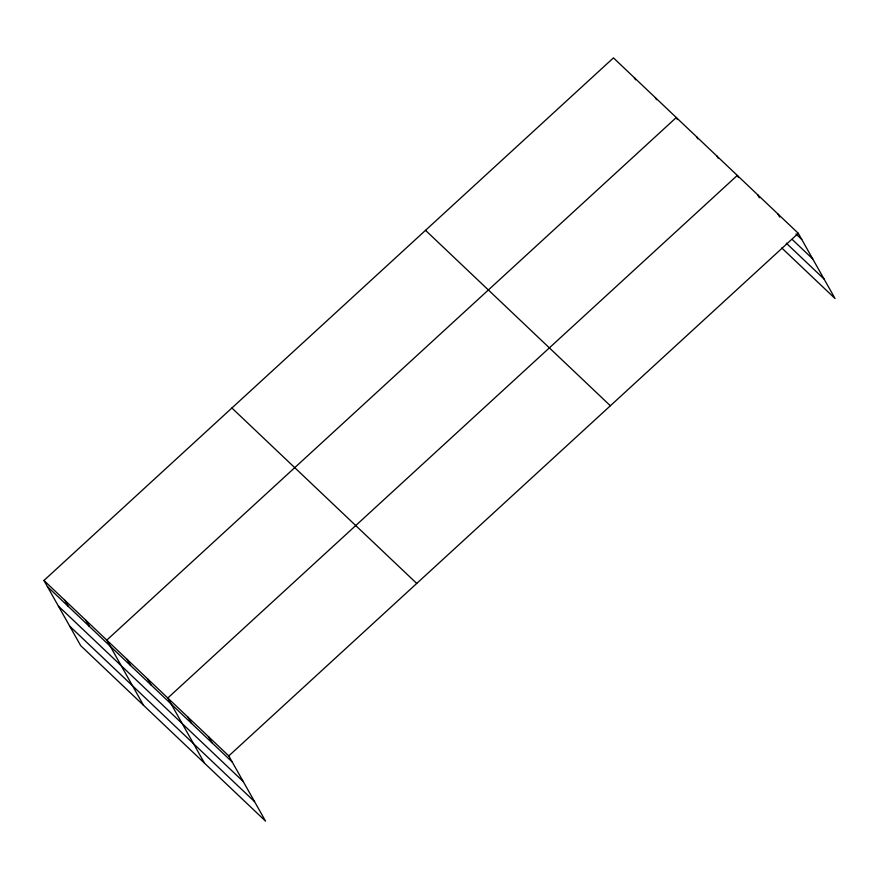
<?xml version="1.0" encoding="UTF-8"?>
<svg xmlns="http://www.w3.org/2000/svg" width="879" height="879" viewBox="0 0 879 879"><rect width="100%" height="100%" fill="white"/><g stroke="black" fill="none" stroke-linecap="round" stroke-linejoin="round"><path stroke-width="1.32" d="M43.95 580.47L228.793 755.907L265.546 821.118L80.703 645.68L43.95 580.47L613.454 57.882L798.297 233.32L835.05 298.53L781.794 247.988M228.793 755.907L798.297 233.32M795.934 233.924L801.747 239.429M792.408 239.637L812.734 258.931M786.298 243.186L824.062 279.028M425.524 230.331L610.367 405.768M231.891 408.01L416.734 583.447M47.4 586.59L232.243 762.016M58.388 606.092L243.23 781.519M69.705 626.178L254.547 801.615M777.97 214.015L779.695 217.08M757.632 194.72L759.357 197.775M738.448 177.459L737.305 175.415L167.79 698.014L204.543 763.225M716.967 156.121L718.121 158.165M696.64 136.827L697.783 138.86M677.456 119.566L676.303 117.522L106.798 640.11L143.541 705.332M655.36 97.646L656.503 99.679M634.407 77.759L635.561 79.802M208.455 736.602L211.905 742.722M188.128 717.308L191.578 723.428M147.463 678.709L150.913 684.829M127.125 659.415L130.575 665.535M85.845 620.233L89.295 626.353M64.903 600.346L68.342 606.466"/></g></svg>
